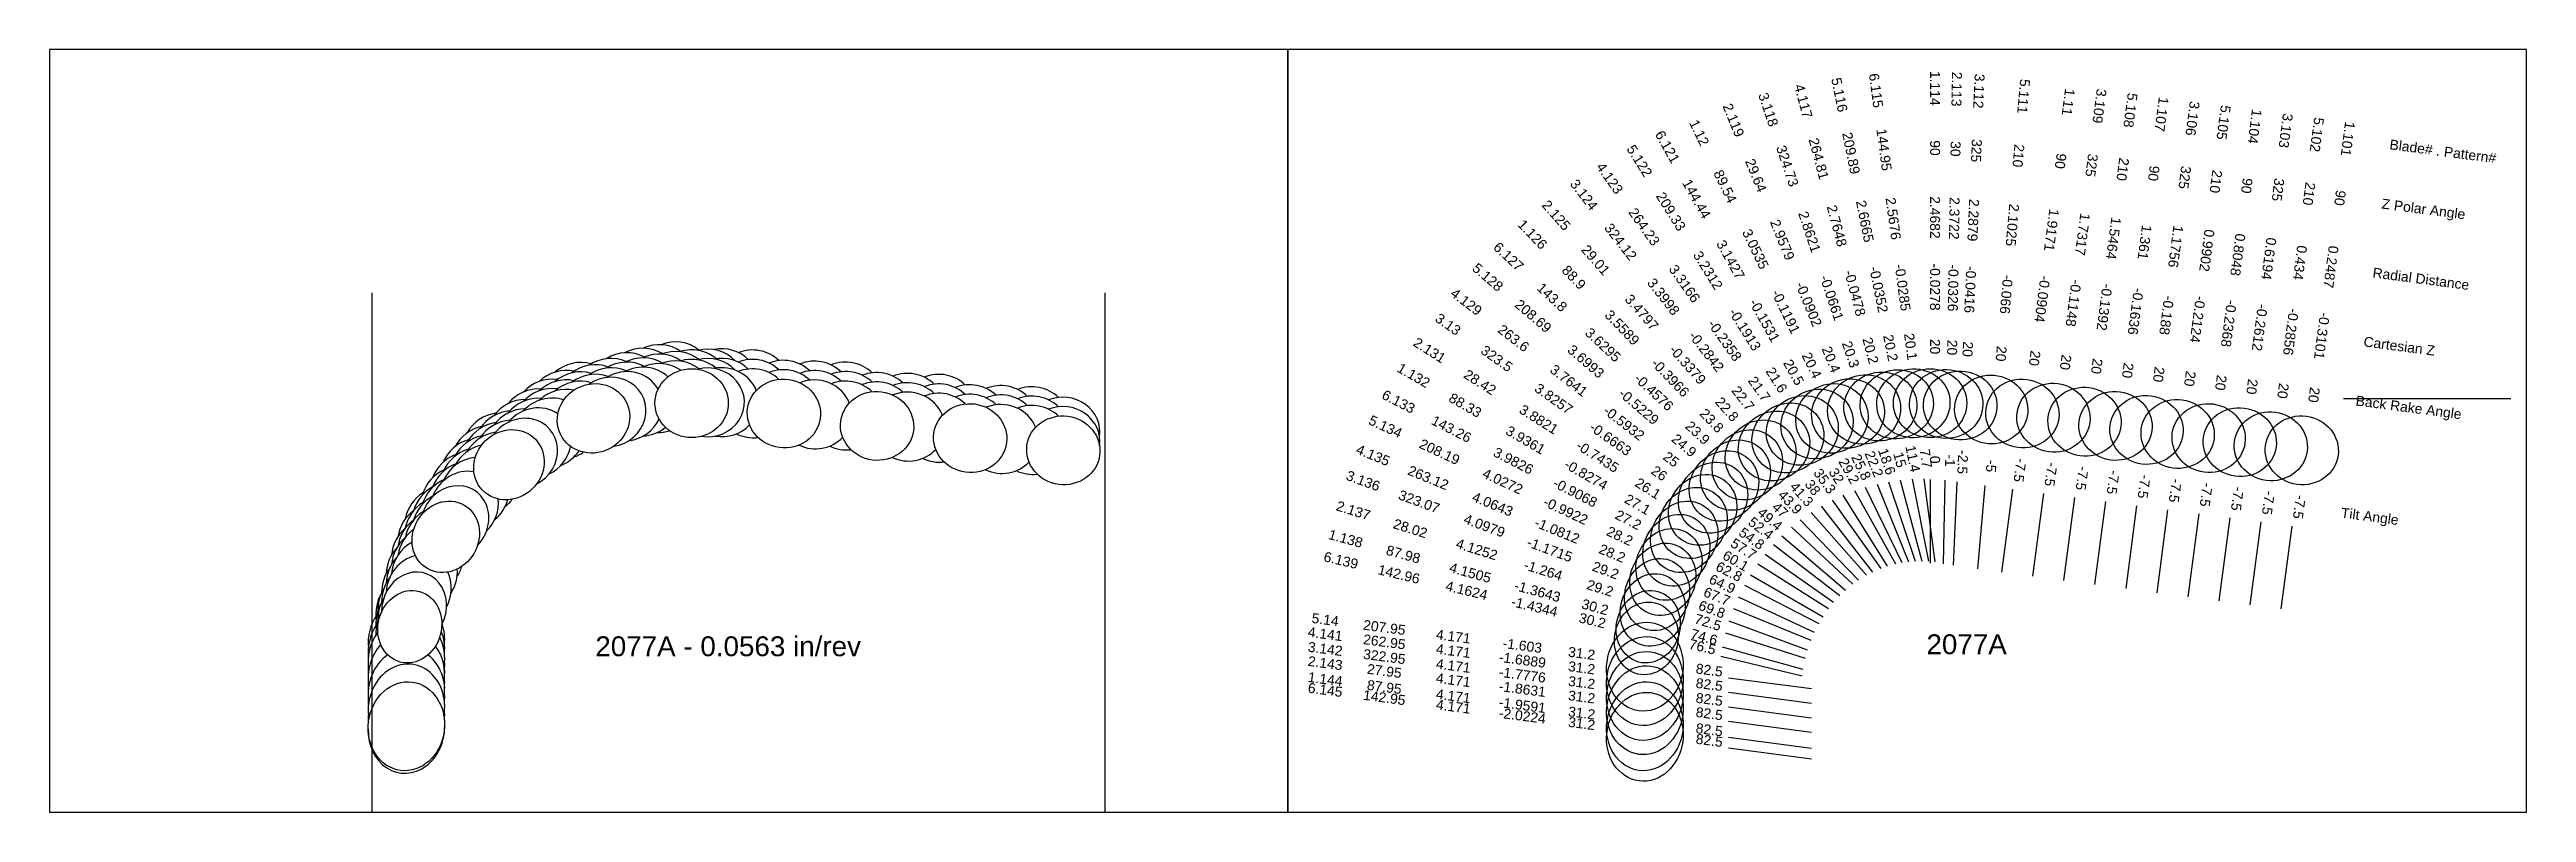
# Model space of a CAD drawing. Header units: inches. Extents: x 22.3 to 37.1, y 15.5 to 20.1.
import ezdxf
from ezdxf.enums import TextEntityAlignment as Align

# ---------------------------------------------------------------- set-up
doc = ezdxf.new("R2010")
doc.units = ezdxf.units.IN
doc.header["$MEASUREMENT"] = 0
for name, color, linetype, true_color in [('Blade_1', 30, 'Continuous', 0xff7f00), ('Blade_2', 7, 'Continuous', 0xcccc00), ('Blade_3', 7, 'Continuous', 0x00cc00), ('Blade_4', 7, 'Continuous', 0x00cccc), ('Blade_5', 7, 'Continuous', 0x0066cc), ('Blade_6', 190, 'Continuous', 0x7f00ff)]:
    doc.layers.add(name, color=color, linetype=linetype, true_color=true_color)
doc.layers.add('Gage_Line', color=7, linetype='Continuous')
doc.layers.add('Print box', color=7, linetype='Continuous', plot=False)
doc.styles.get("Standard").update_dxf_attribs({"font": 'arial.ttf'})

msp = doc.modelspace()

# ---------------------------------------------------------------- linework, layer by layer
msp.add_line((36, 18), (37, 18))
at = {"layer": 'Blade_1'}
for p, q in [((33.145, 17.47), (33.363, 17.02)), ((33.532, 17.516), (33.532, 17.016)), ((34.023, 17.457), (33.958, 16.961)), ((34.579, 17.384), (34.514, 16.888)), ((35.136, 17.311), (35.07, 16.815)), ((32.757, 17.274), (33.104, 16.914)), ((35.692, 17.237), (35.626, 16.742)), ((32.459, 16.945), (32.893, 16.695)), ((32.29, 16.515), (32.772, 16.382)), ((32.328, 15.975), (32.824, 15.91))]:
    msp.add_line(p, q, dxfattribs=at)
for centre, major_axis, ratio, start_param, end_param in [((25.552, 17.994), (0.197, 0.095), 0.936998, 7.011202, 8.073258), ((26.138, 18.085), (0.219, 0), 0.939693, 7.121095, 8.178149), ((26.138, 18.028), (0.219, 0), 0.939693, 7.121095, 8.178149), ((26.689, 18.022), (0.217, -0.029), 0.939693, 7.191315, 8.396403), ((25.552, 17.937), (0.197, 0.095), 0.936998, 7.011202, 8.073258), ((26.689, 17.966), (0.217, -0.029), 0.939693, 7.191315, 8.396403), ((27.245, 17.949), (0.217, -0.029), 0.939693, 7.191315, 8.398699), ((27.245, 17.893), (0.217, -0.029), 0.939693, 7.191315, 8.398699), ((27.801, 17.876), (0.217, -0.029), 0.939693, 7.191315, 8.398699), ((27.801, 17.819), (0.217, -0.029), 0.939693, 7.191315, 8.398699), ((25.047, 17.716), (0.158, 0.152), 0.914732, 7.100273, 8.092562), ((28.357, 17.802), (0.217, -0.029), 0.939693, 6.269192, 8.397861), ((28.357, 17.746), (0.217, -0.029), 0.939693, 6.269192, 8.397861), ((25.047, 17.66), (0.158, 0.152), 0.914732, 7.100273, 8.092562), ((24.67, 17.285), (0.109, 0.19), 0.890069, 7.253644, 8.120409), ((24.67, 17.229), (0.109, 0.19), 0.890069, 7.253644, 8.120409), ((24.455, 16.749), (0.058, 0.211), 0.86416, 7.552562, 8.172313), ((24.455, 16.692), (0.058, 0.211), 0.86416, 7.552562, 8.172313), ((24.435, 16.154), (0.035, 0.264), 0.855458, 1.630788, 1.829812), ((24.435, 16.154), (0.035, 0.264), 0.855458, 4.75869, 4.957714), ((24.435, 16.098), (0.035, 0.264), 0.855458, 4.75869, 4.971404), ((24.435, 16.098), (0.035, 0.264), 0.855458, 7.900283, 8.112997)]:
    msp.add_ellipse(centre, major_axis=major_axis, ratio=ratio, start_param=start_param, end_param=end_param, dxfattribs=at)
for centre, major_axis, ratio in [((25.552, 17.881), (0.197, 0.095), 0.936998), ((26.138, 17.972), (0.219, 0), 0.939693), ((26.689, 17.91), (0.217, -0.029), 0.939693), ((27.245, 17.836), (0.217, -0.029), 0.939693), ((32.946, 17.881), (0.197, 0.095), 0.936998), ((33.532, 17.972), (0.219, 0), 0.939693), ((34.083, 17.91), (0.217, -0.029), 0.939693), ((34.639, 17.836), (0.217, -0.029), 0.939693), ((27.801, 17.763), (0.217, -0.029), 0.939693), ((28.357, 17.69), (0.217, -0.029), 0.939693), ((35.195, 17.763), (0.217, -0.029), 0.939693), ((35.751, 17.69), (0.217, -0.029), 0.939693), ((25.047, 17.604), (0.158, 0.152), 0.914732), ((32.441, 17.603), (0.158, 0.152), 0.914732), ((24.67, 17.173), (0.109, 0.19), 0.890069), ((32.064, 17.173), (0.109, 0.19), 0.890069), ((24.455, 16.636), (0.058, 0.211), 0.86416), ((31.849, 16.636), (0.058, 0.211), 0.86416), ((24.435, 16.041), (0.035, 0.264), 0.855458), ((31.829, 16.041), (0.035, 0.264), 0.855458)]:
    msp.add_ellipse(centre, major_axis=major_axis, ratio=ratio, dxfattribs=at)
at = {"layer": 'Blade_2'}
for p, q in [((33.215, 17.487), (33.404, 17.024)), ((33.62, 17.511), (33.611, 17.011)), ((32.822, 17.319), (33.152, 16.944)), ((32.504, 17.012), (32.926, 16.745)), ((32.31, 16.599), (32.787, 16.448)), ((32.328, 16.071), (32.824, 16.006))]:
    msp.add_line(p, q, dxfattribs=at)
for centre, major_axis, ratio, start_param, end_param in [((25.648, 18.032), (0.203, 0.083), 0.93746, 7.016496, 8.080101), ((25.648, 17.976), (0.203, 0.083), 0.93746, 7.016496, 8.080101), ((26.234, 18.089), (0.219, -0.004), 0.939693, 7.025016, 8.143706), ((26.234, 18.033), (0.219, -0.004), 0.939693, 7.025016, 8.143706), ((26.234, 17.977), (0.219, -0.004), 0.939693, 4.558984, 8.143706), ((25.648, 17.919), (0.203, 0.083), 0.93746, 4.46314, 8.080101), ((25.126, 17.784), (0.164, 0.145), 0.921934, 7.083331, 8.094067), ((25.126, 17.728), (0.164, 0.145), 0.921934, 7.083331, 8.094067), ((25.126, 17.672), (0.164, 0.145), 0.921934, 4.440128, 8.094067), ((24.724, 17.379), (0.117, 0.185), 0.898008, 7.218818, 8.160205), ((24.724, 17.322), (0.117, 0.185), 0.898008, 7.218818, 8.160205), ((24.724, 17.266), (0.117, 0.185), 0.898008, 4.485583, 8.160205), ((24.481, 16.746), (0.066, 0.209), 0.872624, 4.518773, 8.219764), ((24.481, 16.858), (0.066, 0.209), 0.872624, 7.466525, 8.219764), ((24.481, 16.802), (0.066, 0.209), 0.872624, 7.466525, 8.219764), ((24.435, 16.147), (0.035, 0.264), 0.855458, 4.665025, 8.206662), ((24.435, 16.259), (0.035, 0.264), 0.855458, 7.932363, 8.038593), ((24.435, 16.259), (0.035, 0.264), 0.855458, 4.833094, 4.939324), ((24.435, 16.203), (0.035, 0.264), 0.855458, 7.932363, 8.112997), ((24.435, 16.203), (0.035, 0.264), 0.855458, 4.75869, 4.939324)]:
    msp.add_ellipse(centre, major_axis=major_axis, ratio=ratio, start_param=start_param, end_param=end_param, dxfattribs=at)
for centre, major_axis, ratio in [((33.042, 17.91), (0.203, 0.083), 0.93746), ((33.628, 17.967), (0.219, -0.004), 0.939693), ((32.52, 17.662), (0.164, 0.145), 0.921934), ((32.118, 17.256), (0.117, 0.185), 0.898008), ((31.875, 16.736), (0.066, 0.209), 0.872624), ((31.829, 16.137), (0.035, 0.264), 0.855458)]:
    msp.add_ellipse(centre, major_axis=major_axis, ratio=ratio, dxfattribs=at)
at = {"layer": 'Blade_3'}
for p, q in [((33.283, 17.501), (33.443, 17.027)), ((33.692, 17.502), (33.67, 17.003)), ((32.881, 17.356), (33.189, 16.962)), ((34.209, 17.433), (34.143, 16.937)), ((34.765, 17.359), (34.7, 16.864)), ((35.321, 17.286), (35.256, 16.79)), ((32.547, 17.07), (32.956, 16.782)), ((32.33, 16.671), (32.799, 16.498)), ((32.328, 16.157), (32.824, 16.091))]:
    msp.add_line(p, q, dxfattribs=at)
for centre, major_axis, ratio, start_param, end_param in [((25.744, 18.066), (0.208, 0.07), 0.93789, 7.006002, 8.105306), ((25.744, 18.01), (0.208, 0.07), 0.93789, 7.006002, 8.105306), ((26.318, 18.091), (0.219, -0.01), 0.939693, 7.089666, 8.107494), ((26.318, 18.034), (0.219, -0.01), 0.939693, 7.089666, 8.107494), ((26.318, 17.978), (0.219, -0.01), 0.939693, 6.673501, 8.107494), ((26.874, 18.017), (0.217, -0.029), 0.939693, 7.181992, 8.40286), ((25.206, 17.848), (0.173, 0.135), 0.922486, 7.068685, 8.097736), ((25.744, 17.953), (0.208, 0.07), 0.93789, 6.453301, 8.105306), ((26.874, 17.961), (0.217, -0.029), 0.939693, 7.181992, 8.40286), ((26.874, 17.905), (0.217, -0.029), 0.939693, 6.762548, 8.40286), ((27.43, 17.944), (0.217, -0.029), 0.939693, 7.181925, 8.40286), ((27.43, 17.888), (0.217, -0.029), 0.939693, 7.181925, 8.40286), ((27.43, 17.832), (0.217, -0.029), 0.939693, 6.762159, 8.40286), ((27.987, 17.871), (0.217, -0.029), 0.939693, 7.181925, 8.40286), ((25.206, 17.792), (0.173, 0.135), 0.922486, 7.068685, 8.097736), ((25.206, 17.735), (0.173, 0.135), 0.922486, 6.552037, 8.097736), ((27.987, 17.815), (0.217, -0.029), 0.939693, 7.181925, 8.40286), ((27.987, 17.758), (0.217, -0.029), 0.939693, 6.762186, 8.40286), ((25.744, 17.953), (0.208, 0.07), 0.93789, 4.493398, 5.564291), ((26.318, 17.978), (0.219, -0.01), 0.939693, 4.577678, 5.608743), ((26.874, 17.905), (0.217, -0.029), 0.939693, 4.386125, 5.694471), ((24.78, 17.466), (0.126, 0.179), 0.898492, 7.192457, 8.136005), ((24.78, 17.41), (0.126, 0.179), 0.898492, 7.192457, 8.136005), ((25.206, 17.735), (0.173, 0.135), 0.922486, 4.48303, 5.475634), ((27.43, 17.832), (0.217, -0.029), 0.939693, 4.386125, 5.694963), ((27.987, 17.758), (0.217, -0.029), 0.939693, 4.386125, 5.694278), ((24.78, 17.353), (0.126, 0.179), 0.898492, 6.662259, 8.136005), ((24.78, 17.353), (0.126, 0.179), 0.898492, 4.51203, 5.494836), ((24.508, 16.961), (0.076, 0.205), 0.872905, 7.409448, 8.20242), ((24.508, 16.848), (0.076, 0.205), 0.872905, 6.78055, 8.20242), ((24.508, 16.905), (0.076, 0.205), 0.872905, 7.409448, 8.20242), ((24.508, 16.848), (0.076, 0.205), 0.872905, 4.565111, 5.580269), ((24.435, 16.242), (0.035, 0.264), 0.855458, 6.947165, 8.187998), ((24.435, 16.242), (0.035, 0.264), 0.855458, 4.683689, 5.834425), ((24.435, 16.299), (0.035, 0.264), 0.855458, 7.927789, 8.112997), ((24.435, 16.355), (0.035, 0.264), 0.855458, 7.927789, 8.03403), ((24.435, 16.355), (0.035, 0.264), 0.855458, 4.837657, 4.943898), ((24.435, 16.299), (0.035, 0.264), 0.855458, 4.75869, 4.943898)]:
    msp.add_ellipse(centre, major_axis=major_axis, ratio=ratio, start_param=start_param, end_param=end_param, dxfattribs=at)
for centre, major_axis, ratio in [((33.138, 17.934), (0.208, 0.07), 0.93789), ((33.712, 17.958), (0.219, -0.01), 0.939693), ((34.268, 17.885), (0.217, -0.029), 0.939693), ((32.6, 17.716), (0.173, 0.135), 0.922486), ((34.824, 17.812), (0.217, -0.029), 0.939693), ((35.381, 17.739), (0.217, -0.029), 0.939693), ((32.174, 17.334), (0.126, 0.179), 0.898492), ((31.902, 16.828), (0.076, 0.205), 0.872905), ((31.829, 16.222), (0.035, 0.264), 0.855458)]:
    msp.add_ellipse(centre, major_axis=major_axis, ratio=ratio, dxfattribs=at)
at = {"layer": 'Blade_4'}
for p, q in [((33.354, 17.511), (33.483, 17.028)), ((32.947, 17.392), (33.237, 16.984)), ((32.598, 17.128), (32.994, 16.823)), ((32.358, 16.745), (32.82, 16.555)), ((32.328, 16.245), (32.824, 16.18))]:
    msp.add_line(p, q, dxfattribs=at)
for centre, major_axis, ratio, start_param, end_param in [((25.841, 18.094), (0.211, 0.057), 0.938273, 7.008431, 8.099109), ((25.841, 18.037), (0.211, 0.057), 0.938273, 7.008431, 8.099109), ((25.841, 17.981), (0.211, 0.057), 0.938273, 6.809819, 8.099109), ((25.289, 17.906), (0.179, 0.127), 0.929406, 7.051115, 8.088435), ((25.289, 17.85), (0.179, 0.127), 0.929406, 7.051115, 8.088435), ((25.289, 17.793), (0.179, 0.127), 0.929406, 6.863199, 8.088435), ((24.842, 17.549), (0.134, 0.174), 0.906201, 7.162998, 8.120719), ((25.841, 17.981), (0.211, 0.057), 0.938273, 4.490235, 5.166293), ((24.842, 17.492), (0.134, 0.174), 0.906201, 7.162998, 8.120719), ((24.842, 17.436), (0.134, 0.174), 0.906201, 6.967029, 8.120719), ((25.289, 17.793), (0.179, 0.127), 0.929406, 4.449717, 5.095984), ((24.842, 17.436), (0.134, 0.174), 0.906201, 4.469524, 5.123727), ((24.542, 17.061), (0.083, 0.203), 0.881174, 7.333279, 8.186144), ((24.542, 17.004), (0.083, 0.203), 0.881174, 7.333279, 8.186144), ((24.542, 16.948), (0.083, 0.203), 0.881174, 7.097695, 8.186144), ((24.542, 16.948), (0.083, 0.203), 0.881174, 4.519232, 5.211627), ((24.435, 16.34), (0.035, 0.264), 0.855458, 7.170694, 8.192637), ((24.435, 16.453), (0.035, 0.264), 0.855458, 7.934561, 8.040786), ((24.435, 16.34), (0.035, 0.264), 0.855458, 4.67905, 5.567724), ((24.435, 16.397), (0.035, 0.264), 0.855458, 4.75869, 4.937126), ((24.435, 16.397), (0.035, 0.264), 0.855458, 7.934561, 8.112997)]:
    msp.add_ellipse(centre, major_axis=major_axis, ratio=ratio, start_param=start_param, end_param=end_param, dxfattribs=at)
for centre, major_axis, ratio in [((33.235, 17.952), (0.211, 0.057), 0.938273), ((32.683, 17.764), (0.179, 0.127), 0.929406), ((32.236, 17.407), (0.134, 0.174), 0.906201), ((31.936, 16.919), (0.083, 0.203), 0.881174), ((31.829, 16.311), (0.035, 0.264), 0.855458)]:
    msp.add_ellipse(centre, major_axis=major_axis, ratio=ratio, dxfattribs=at)
at = {"layer": 'Blade_5'}
for p, q in [((33.424, 17.517), (33.522, 17.027)), ((33.858, 17.479), (33.814, 16.981)), ((33.011, 17.422), (33.276, 16.998)), ((34.394, 17.408), (34.329, 16.912)), ((34.95, 17.335), (34.885, 16.839)), ((32.647, 17.18), (33.027, 16.855)), ((35.506, 17.262), (35.441, 16.766)), ((32.386, 16.814), (32.839, 16.603)), ((32.328, 16.331), (32.824, 16.266))]:
    msp.add_line(p, q, dxfattribs=at)
for centre, major_axis, ratio, start_param, end_param in [((25.939, 18.115), (0.215, 0.043), 0.93861, 7.011245, 8.096268), ((25.939, 18.059), (0.215, 0.043), 0.93861, 7.011245, 8.096268), ((25.939, 18.002), (0.215, 0.043), 0.93861, 7.011245, 8.096268), ((26.503, 18.084), (0.218, -0.019), 0.939693, 7.141712, 8.34482), ((26.503, 18.028), (0.218, -0.019), 0.939693, 7.141712, 8.34482), ((26.503, 17.971), (0.218, -0.019), 0.939693, 7.141712, 8.34482), ((27.06, 18.011), (0.217, -0.029), 0.939693, 7.186919, 8.393707), ((25.375, 17.959), (0.186, 0.116), 0.929928, 7.044312, 8.079312), ((25.375, 17.903), (0.186, 0.116), 0.929928, 7.044312, 8.079312), ((25.375, 17.846), (0.186, 0.116), 0.929928, 7.044312, 8.079312), ((27.06, 17.955), (0.217, -0.029), 0.939693, 7.186919, 8.393707), ((27.06, 17.898), (0.217, -0.029), 0.939693, 7.186919, 8.393707), ((27.616, 17.938), (0.217, -0.029), 0.939693, 7.186919, 8.393979), ((27.616, 17.881), (0.217, -0.029), 0.939693, 7.186919, 8.393979), ((27.616, 17.825), (0.217, -0.029), 0.939693, 7.186919, 8.393979), ((28.172, 17.864), (0.217, -0.029), 0.939693, 7.186387, 8.393979), ((28.172, 17.808), (0.217, -0.029), 0.939693, 7.186387, 8.393979), ((28.172, 17.752), (0.217, -0.029), 0.939693, 7.186387, 8.393979), ((24.907, 17.627), (0.143, 0.166), 0.906736, 7.149578, 8.108253), ((24.907, 17.571), (0.143, 0.166), 0.906736, 7.149578, 8.108253), ((25.939, 18.002), (0.215, 0.043), 0.93861, 4.490493, 4.835876), ((26.503, 17.971), (0.218, -0.019), 0.939693, 4.328055, 4.930631), ((24.907, 17.515), (0.143, 0.166), 0.906736, 7.149578, 8.108253), ((25.375, 17.846), (0.186, 0.116), 0.929928, 4.473229, 4.756802), ((27.06, 17.898), (0.217, -0.029), 0.939693, 4.37734, 4.972872), ((27.616, 17.825), (0.217, -0.029), 0.939693, 4.377108, 4.972872), ((28.172, 17.752), (0.217, -0.029), 0.939693, 4.377108, 4.972033), ((24.579, 17.158), (0.093, 0.198), 0.881539, 7.299196, 8.175139), ((24.907, 17.515), (0.143, 0.166), 0.906736, 4.493963, 4.782997), ((24.579, 17.102), (0.093, 0.198), 0.881539, 7.299196, 8.175139), ((24.579, 17.046), (0.093, 0.198), 0.881539, 7.299196, 8.175139), ((24.579, 17.046), (0.093, 0.198), 0.881539, 4.547522, 4.874746), ((24.435, 16.435), (0.035, 0.264), 0.855458, 7.278782, 8.18577), ((24.435, 16.547), (0.035, 0.264), 0.855458, 7.324062, 8.112997), ((24.435, 16.491), (0.035, 0.264), 0.855458, 7.324062, 8.112997), ((24.435, 16.435), (0.035, 0.264), 0.855458, 4.685917, 5.374589), ((24.435, 16.491), (0.035, 0.264), 0.855458, 4.75869, 5.286675), ((24.435, 16.547), (0.035, 0.264), 0.855458, 4.75869, 5.228654)]:
    msp.add_ellipse(centre, major_axis=major_axis, ratio=ratio, start_param=start_param, end_param=end_param, dxfattribs=at)
for centre, major_axis, ratio in [((33.333, 17.965), (0.215, 0.043), 0.93861), ((32.769, 17.809), (0.186, 0.116), 0.929928), ((33.897, 17.934), (0.218, -0.019), 0.939693), ((34.454, 17.861), (0.217, -0.029), 0.939693), ((35.01, 17.788), (0.217, -0.029), 0.939693), ((35.566, 17.714), (0.217, -0.029), 0.939693), ((32.301, 17.477), (0.143, 0.166), 0.906736), ((31.973, 17.008), (0.093, 0.198), 0.881539), ((31.829, 16.397), (0.035, 0.264), 0.855458)]:
    msp.add_ellipse(centre, major_axis=major_axis, ratio=ratio, dxfattribs=at)
at = {"layer": 'Blade_6'}
for p, q in [((33.494, 17.519), (33.561, 17.024)), ((33.08, 17.449), (33.325, 17.012)), ((32.704, 17.231), (33.07, 16.89)), ((32.423, 16.884), (32.868, 16.655)), ((32.282, 16.459), (32.768, 16.343)), ((32.328, 15.912), (32.824, 15.847))]:
    msp.add_line(p, q, dxfattribs=at)
for centre, major_axis, ratio, start_param, end_param in [((26.038, 18.132), (0.217, 0.029), 0.938909, 7.012144, 8.118084), ((25.463, 18.007), (0.191, 0.107), 0.936519, 7.012043, 8.086178), ((26.038, 18.075), (0.217, 0.029), 0.938909, 7.012144, 8.118084), ((26.038, 18.019), (0.217, 0.029), 0.938909, 7.012144, 8.118084), ((25.463, 17.951), (0.191, 0.107), 0.936519, 7.012043, 8.086178), ((25.463, 17.895), (0.191, 0.107), 0.936519, 7.012043, 8.086178), ((24.976, 17.703), (0.149, 0.16), 0.914181, 7.11397, 8.108328), ((24.976, 17.647), (0.149, 0.16), 0.914181, 7.11397, 8.108328), ((24.976, 17.59), (0.149, 0.16), 0.914181, 7.11397, 8.108328), ((24.623, 17.254), (0.1, 0.195), 0.88965, 7.270177, 8.155557), ((24.623, 17.197), (0.1, 0.195), 0.88965, 7.270177, 8.155557), ((24.623, 17.141), (0.1, 0.195), 0.88965, 7.270177, 8.155557), ((24.444, 16.726), (0.051, 0.213), 0.864042, 7.514785, 8.183857), ((24.444, 16.67), (0.051, 0.213), 0.864042, 7.514785, 8.183857), ((24.444, 16.614), (0.051, 0.213), 0.864042, 7.514785, 8.183857), ((24.435, 16.026), (0.035, 0.264), 0.855458, 1.693953, 4.894549)]:
    msp.add_ellipse(centre, major_axis=major_axis, ratio=ratio, start_param=start_param, end_param=end_param, dxfattribs=at)
for centre, major_axis, ratio in [((33.432, 17.971), (0.217, 0.029), 0.938909), ((32.857, 17.847), (0.191, 0.107), 0.936519), ((32.37, 17.542), (0.149, 0.16), 0.914181), ((32.017, 17.093), (0.1, 0.195), 0.88965), ((31.838, 16.566), (0.051, 0.213), 0.864042), ((31.829, 15.978), (0.035, 0.264), 0.855458)]:
    msp.add_ellipse(centre, major_axis=major_axis, ratio=ratio, dxfattribs=at)
at = {"layer": 'Gage_Line'}
for p, q in [((24.231, 15.526), (24.231, 18.632)), ((28.606, 15.526), (28.606, 18.632))]:
    msp.add_line(p, q, dxfattribs=at)
at = {"layer": 'Print box'}
for points in [[(22.304, 15.527), (29.698, 15.527), (29.698, 20.085), (22.304, 20.085)], [(29.698, 15.527), (37.092, 15.527), (37.092, 20.085), (29.698, 20.085)]]:
    msp.add_lwpolyline(points, close=True, dxfattribs=at)

# ---------------------------------------------------------------- texts
for s, height, p in [('Blade# . Pattern#', 0.05937, (36.276, 19.519)), ('Z Polar Angle', 0.05937, (36.229, 19.165)), ('Radial Distance', 0.05937, (36.175, 18.753)), ('Cartesian Z', 0.05937, (36.121, 18.341)), ('Back Rake Angle', 0.05937, (36.074, 17.988)), ('Tilt Angle', 0.0594, (35.986, 17.318))]:
    msp.add_text(s, height=height, rotation=352.5).set_placement(p, align=Align.MIDDLE_LEFT)
for s, height, p in [('2077A - 0.0563 in/rev', 0.11875, (26.356, 16.519)), ('2077A', 0.1187, (33.75, 16.531))]:
    msp.add_text(s, height=height).set_placement(p, align=Align.MIDDLE_CENTER)
at = {"layer": 'Blade_1'}
for s, rotation, p in [('1.114', 270, (33.532, 19.854)), ('1.11', 262.5, (34.328, 19.775)), ('1.107', 262.5, (34.885, 19.702)), ('1.104', 262.5, (35.441, 19.629)), ('1.12', 295.8109, (32.127, 19.575)), ('90', 270, (33.532, 19.497)), ('1.101', 262.5, (35.997, 19.555)), ('90', 262.5, (34.282, 19.422)), ('90', 262.5, (34.838, 19.349)), ('89.54', 295.8109, (32.282, 19.254)), ('90', 262.5, (35.394, 19.275)), ('90', 262.5, (35.95, 19.202)), ('2.4682', 270, (33.532, 19.082)), ('1.9171', 262.5, (34.228, 19.01)), ('1.126', 313.8652, (31.137, 18.96)), ('3.0535', 295.8109, (32.463, 18.88)), ('1.361', 262.5, (34.784, 18.937)), ('0.8048', 262.5, (35.34, 18.863)), ('88.9', 313.8652, (31.384, 18.703)), ('-0.0278', 270, (33.532, 18.666)), ('0.2487', 262.5, (35.896, 18.79)), ('-0.1191', 295.8109, (32.644, 18.506)), ('-0.0904', 262.5, (34.173, 18.598)), ('-0.1636', 262.5, (34.73, 18.524)), ('3.5589', 313.8652, (31.672, 18.403)), ('-0.2368', 262.5, (35.286, 18.451)), ('-0.3101', 262.5, (35.842, 18.378)), ('20', 270, (33.532, 18.31)), ('1.132', 330.0546, (30.434, 18.112)), ('-0.3966', 313.8652, (31.96, 18.104)), ('20.4', 295.8109, (32.799, 18.185)), ('20', 262.5, (34.127, 18.244)), ('20', 262.5, (34.683, 18.171)), ('20', 262.5, (35.239, 18.098)), ('20', 262.5, (35.795, 18.025)), ('88.33', 330.0546, (30.742, 17.934)), ('23.8', 313.8652, (32.207, 17.847)), ('3.9361', 330.0546, (31.102, 17.726)), ('-0.8274', 330.0546, (31.463, 17.519)), ('25.8', 295.8109, (33.094, 17.577)), ('0', 270, (33.532, 17.634)), ('-7.5', 262.5, (34.039, 17.575)), ('-7.5', 262.5, (34.595, 17.502)), ('-7.5', 262.5, (35.151, 17.428)), ('27.1', 330.0546, (31.771, 17.341)), ('43.9', 313.8652, (32.675, 17.36)), ('-7.5', 262.5, (35.707, 17.355)), ('1.138', 344.6433, (30.035, 17.134)), ('87.98', 344.6433, (30.379, 17.04)), ('4.1505', 344.6433, (30.779, 16.93)), ('60.1', 330.0546, (32.357, 17.004)), ('-1.3643', 344.6433, (31.18, 16.819)), ('30.2', 344.6433, (31.524, 16.725)), ('74.6', 344.6433, (32.175, 16.546)), ('1.144', 352.502, (29.917, 16.293)), ('87.95', 352.502, (30.27, 16.246)), ('4.171', 352.502, (30.682, 16.192)), ('-1.9591', 352.502, (31.094, 16.138)), ('31.2', 352.502, (31.448, 16.091)), ('82.5', 352.502, (32.21, 15.991))]:
    msp.add_text(s, height=0.0594, rotation=rotation, dxfattribs=at).set_placement(p, align=Align.CENTER)
at = {"layer": 'Blade_2'}
for s, rotation, p in [('2.113', 269, (33.661, 19.849)), ('2.119', 292.2139, (32.331, 19.652)), ('30', 269, (33.654, 19.492)), ('29.64', 292.2139, (32.465, 19.322)), ('2.125', 311.3226, (31.278, 19.075)), ('2.3722', 269, (33.647, 19.077)), ('2.9579', 292.2139, (32.623, 18.937)), ('29.01', 311.3226, (31.513, 18.808)), ('-0.0326', 269, (33.64, 18.661)), ('-0.0902', 292.2139, (32.78, 18.552)), ('3.4797', 311.3226, (31.788, 18.495)), ('2.131', 327.6717, (30.528, 18.263)), ('20', 269, (33.634, 18.305)), ('-0.3379', 311.3226, (32.062, 18.183)), ('20.4', 292.2139, (32.914, 18.222)), ('28.42', 327.6717, (30.829, 18.072)), ('3.8821', 327.6717, (31.18, 17.85)), ('22.8', 311.3226, (32.297, 17.916)), ('-0.7435', 327.6717, (31.531, 17.628)), ('22.2', 292.2139, (33.17, 17.597)), ('-1', 269, (33.622, 17.63)), ('26.1', 327.6717, (31.832, 17.437)), ('41.3', 311.3226, (32.743, 17.408)), ('2.137', 342.4909, (30.08, 17.302)), ('28.02', 342.4909, (30.42, 17.195)), ('4.1252', 342.4909, (30.817, 17.07)), ('57.7', 327.6717, (32.403, 17.076)), ('-1.264', 342.4909, (31.213, 16.945)), ('29.2', 342.4909, (31.553, 16.838)), ('72.5', 342.4909, (32.197, 16.634)), ('2.143', 352.502, (29.917, 16.389)), ('27.95', 352.502, (30.27, 16.342)), ('4.171', 352.502, (30.682, 16.288)), ('-1.8631', 352.502, (31.094, 16.234)), ('31.2', 352.502, (31.448, 16.187)), ('82.5', 352.502, (32.21, 16.087))]:
    msp.add_text(s, height=0.0594, rotation=rotation, dxfattribs=at).set_placement(p, align=Align.CENTER)
at = {"layer": 'Blade_3'}
for s, rotation, p in [('3.118', 288.581, (32.538, 19.717)), ('3.112', 267.5, (33.794, 19.838)), ('3.109', 262.5, (34.514, 19.751)), ('3.106', 262.5, (35.07, 19.677)), ('3.103', 262.5, (35.626, 19.604)), ('325', 267.5, (33.779, 19.482)), ('324.73', 288.581, (32.652, 19.38)), ('325', 262.5, (34.467, 19.397)), ('325', 262.5, (35.023, 19.324)), ('3.124', 307.9958, (31.442, 19.199)), ('325', 262.5, (35.58, 19.251)), ('2.8621', 288.581, (32.784, 18.986)), ('2.2879', 267.5, (33.76, 19.067)), ('1.7317', 262.5, (34.413, 18.985)), ('324.12', 307.9958, (31.661, 18.918)), ('1.1756', 262.5, (34.969, 18.912)), ('0.6194', 262.5, (35.525, 18.839)), ('-0.0416', 267.5, (33.742, 18.652)), ('3.3998', 307.9958, (31.917, 18.59)), ('-0.0661', 288.581, (32.917, 18.592)), ('-0.1148', 262.5, (34.359, 18.573)), ('3.13', 324.7685, (30.637, 18.419)), ('-0.188', 262.5, (34.915, 18.5)), ('-0.2612', 262.5, (35.471, 18.427)), ('-0.2842', 307.9958, (32.173, 18.263)), ('20.3', 288.581, (33.03, 18.254)), ('20', 267.5, (33.727, 18.296)), ('323.5', 324.7685, (30.928, 18.214)), ('20', 262.5, (34.312, 18.22)), ('3.8257', 324.7685, (31.268, 17.974)), ('22.7', 307.9958, (32.392, 17.982)), ('20', 262.5, (34.868, 18.147)), ('20', 262.5, (35.425, 18.074)), ('-0.6663', 324.7685, (31.607, 17.734)), ('18.6', 288.581, (33.246, 17.614)), ('-2.5', 267.5, (33.697, 17.621)), ('-7.5', 262.5, (34.224, 17.55)), ('3.136', 339.7545, (30.137, 17.48)), ('323.07', 339.7545, (30.471, 17.356)), ('26', 324.7685, (31.898, 17.529)), ('38', 307.9958, (32.808, 17.45)), ('-7.5', 262.5, (34.78, 17.477)), ('-7.5', 262.5, (35.337, 17.404)), ('4.0979', 339.7545, (30.861, 17.212)), ('-1.1715', 339.7545, (31.251, 17.069)), ('54.8', 324.7685, (32.45, 17.139)), ('29.2', 339.7545, (31.585, 16.945)), ('69.8', 339.7545, (32.219, 16.712)), ('3.142', 352.502, (29.917, 16.474)), ('322.95', 352.502, (30.27, 16.428)), ('4.171', 352.502, (30.682, 16.373)), ('-1.7776', 352.502, (31.094, 16.319)), ('31.2', 352.502, (31.448, 16.273)), ('82.5', 352.502, (32.21, 16.172))]:
    msp.add_text(s, height=0.0594, rotation=rotation, dxfattribs=at).set_placement(p, align=Align.CENTER)
at = {"layer": 'Blade_4'}
for s, rotation, p in [('4.117', 285.0409, (32.747, 19.769)), ('264.81', 285.0409, (32.839, 19.425)), ('4.123', 305.3292, (31.595, 19.299)), ('264.23', 305.3292, (31.801, 19.009)), ('2.7648', 285.0409, (32.947, 19.024)), ('3.3166', 305.3292, (32.042, 18.669)), ('4.129', 322.4137, (30.745, 18.554)), ('-0.0478', 285.0409, (33.055, 18.622)), ('263.6', 322.4137, (31.027, 18.337)), ('-0.2358', 305.3292, (32.282, 18.33)), ('20.2', 285.0409, (33.148, 18.278)), ('3.7641', 322.4137, (31.357, 18.084)), ('21.7', 305.3292, (32.488, 18.04)), ('-0.5932', 322.4137, (31.686, 17.83)), ('4.135', 337.6619, (30.195, 17.634)), ('25', 322.4137, (31.968, 17.613)), ('15', 285.0409, (33.323, 17.626)), ('263.12', 337.6619, (30.525, 17.499)), ('35.3', 305.3292, (32.879, 17.489)), ('4.0643', 337.6619, (30.909, 17.341)), ('-1.0812', 337.6619, (31.294, 17.183)), ('52.4', 322.4137, (32.504, 17.201)), ('28.2', 337.6619, (31.623, 17.047)), ('67.7', 337.6619, (32.248, 16.79)), ('4.141', 352.502, (29.917, 16.563)), ('262.95', 352.502, (30.27, 16.516)), ('4.171', 352.502, (30.682, 16.462)), ('-1.6889', 352.502, (31.094, 16.408)), ('31.2', 352.502, (31.448, 16.361)), ('82.5', 352.502, (32.21, 16.261))]:
    msp.add_text(s, height=0.0594, rotation=rotation, dxfattribs=at).set_placement(p, align=Align.CENTER)
at = {"layer": 'Blade_5'}
for s, rotation, p in [('5.116', 281.3944, (32.962, 19.809)), ('5.111', 265, (34.061, 19.808)), ('5.108', 262.5, (34.699, 19.726)), ('5.105', 262.5, (35.255, 19.653)), ('5.102', 262.5, (35.812, 19.58)), ('209.89', 281.3944, (33.032, 19.46)), ('5.122', 302.0049, (31.772, 19.404)), ('210', 265, (34.03, 19.453)), ('210', 262.5, (34.653, 19.373)), ('209.33', 302.0049, (31.96, 19.102)), ('210', 262.5, (35.209, 19.3)), ('210', 262.5, (35.765, 19.227)), ('2.6665', 281.3944, (33.114, 19.053)), ('2.1025', 265, (33.994, 19.039)), ('1.5464', 262.5, (34.598, 18.961)), ('0.9902', 262.5, (35.155, 18.888)), ('5.128', 319.3979, (30.872, 18.702)), ('3.2312', 302.0049, (32.181, 18.75)), ('-0.0352', 281.3944, (33.196, 18.645)), ('0.434', 262.5, (35.711, 18.815)), ('-0.066', 265, (33.958, 18.625)), ('-0.1392', 262.5, (34.544, 18.549)), ('208.69', 319.3979, (31.143, 18.47)), ('-0.1913', 302.0049, (32.401, 18.397)), ('-0.2124', 262.5, (35.1, 18.476)), ('-0.2856', 262.5, (35.657, 18.402)), ('20.2', 281.3944, (33.267, 18.296)), ('3.6993', 319.3979, (31.458, 18.199)), ('20', 265, (33.927, 18.27)), ('20', 262.5, (34.498, 18.196)), ('21.6', 302.0049, (32.59, 18.095)), ('20', 262.5, (35.054, 18.122)), ('20', 262.5, (35.61, 18.049)), ('5.134', 334.9364, (30.268, 17.805)), ('-0.5229', 319.3979, (31.774, 17.929)), ('208.19', 334.9364, (30.591, 17.654)), ('24.9', 319.3979, (32.044, 17.697)), ('11.4', 281.3944, (33.4, 17.634)), ('-5', 265, (33.868, 17.598)), ('4.0272', 334.9364, (30.968, 17.478)), ('32', 302.0049, (32.948, 17.522)), ('-7.5', 262.5, (34.41, 17.526)), ('-7.5', 262.5, (34.966, 17.453)), ('-0.9922', 334.9364, (31.344, 17.302)), ('49.4', 319.3979, (32.557, 17.257)), ('-7.5', 262.5, (35.522, 17.38)), ('28.2', 334.9364, (31.667, 17.151)), ('64.9', 334.9364, (32.279, 16.865)), ('5.14', 352.502, (29.917, 16.649)), ('207.95', 352.502, (30.27, 16.602)), ('4.171', 352.502, (30.682, 16.548)), ('-1.603', 352.502, (31.094, 16.494)), ('31.2', 352.502, (31.448, 16.447)), ('82.5', 352.502, (32.21, 16.347))]:
    msp.add_text(s, height=0.0594, rotation=rotation, dxfattribs=at).set_placement(p, align=Align.CENTER)
at = {"layer": 'Blade_6'}
for s, rotation, p in [('6.115', 277.7132, (33.18, 19.836)), ('6.121', 299.2442, (31.938, 19.489)), ('144.95', 277.7132, (33.228, 19.483)), ('144.44', 299.2442, (32.112, 19.178)), ('2.5676', 277.7132, (33.283, 19.071)), ('6.127', 316.9809, (30.995, 18.826)), ('3.1427', 299.2442, (32.315, 18.815)), ('-0.0285', 277.7132, (33.339, 18.659)), ('143.8', 316.9809, (31.255, 18.583)), ('-0.1531', 299.2442, (32.518, 18.452)), ('3.6295', 316.9809, (31.559, 18.299)), ('20.1', 277.7132, (33.387, 18.306)), ('20.5', 299.2442, (32.692, 18.142)), ('6.133', 332.7548, (30.345, 17.955)), ('-0.4576', 316.9809, (31.863, 18.016)), ('143.26', 332.7548, (30.661, 17.791)), ('23.9', 316.9809, (32.124, 17.773)), ('3.9826', 332.7548, (31.031, 17.601)), ('29.2', 299.2442, (33.022, 17.552)), ('7.7', 277.7132, (33.478, 17.637)), ('-0.9068', 332.7548, (31.4, 17.411)), ('27.2', 332.7548, (31.717, 17.248)), ('47', 316.9809, (32.617, 17.312)), ('6.139', 346.539, (30.008, 17.004)), ('62.8', 332.7548, (32.318, 16.939)), ('142.96', 346.539, (30.354, 16.921)), ('4.1624', 346.539, (30.758, 16.824)), ('-1.4344', 346.539, (31.163, 16.727)), ('30.2', 346.539, (31.509, 16.644)), ('76.5', 346.539, (32.166, 16.487)), ('6.145', 352.502, (29.917, 16.229)), ('142.95', 352.502, (30.27, 16.183)), ('4.171', 352.502, (30.682, 16.129)), ('-2.0224', 352.502, (31.094, 16.074)), ('31.2', 352.502, (31.448, 16.028)), ('82.5', 352.502, (32.21, 15.927))]:
    msp.add_text(s, height=0.0594, rotation=rotation, dxfattribs=at).set_placement(p, align=Align.CENTER)

doc.saveas('drawing.dxf')
